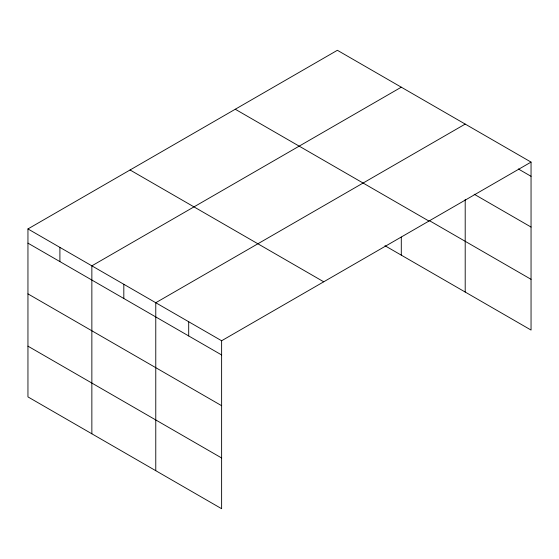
<?xml version="1.0" encoding="UTF-8"?>
<svg xmlns="http://www.w3.org/2000/svg" width="559" height="559" viewBox="0 0 559 559"><rect width="100%" height="100%" fill="white"/><g stroke="black" fill="none" stroke-linecap="round" stroke-linejoin="round"><path stroke-width="0.84" d="M531.05 162.103L337.377 50.289L27.95 228.938L27.95 396.897L221.623 508.711L221.623 340.752L531.05 162.103L531.05 330.062L384.941 245.708M401.292 87.19L91.858 265.839L91.858 433.791M465.2 124.091L155.772 302.733L155.772 470.692M518.333 168.965L531.05 176.309M474.179 194.218L531.05 227.052M429.529 220.714L531.05 279.325M235.269 109.243L428.935 221.057M130.065 169.985L323.731 281.799M27.95 228.938L221.623 340.752M27.95 243.144L221.623 354.958M27.95 293.88L221.623 405.694M27.95 346.161L221.623 457.975M465.2 199.486L465.2 292.043M401.292 237.086L401.292 255.149M188.697 321.746L188.697 335.952M123.818 284.286L123.818 298.492M59.904 247.385L59.904 261.591"/></g></svg>
